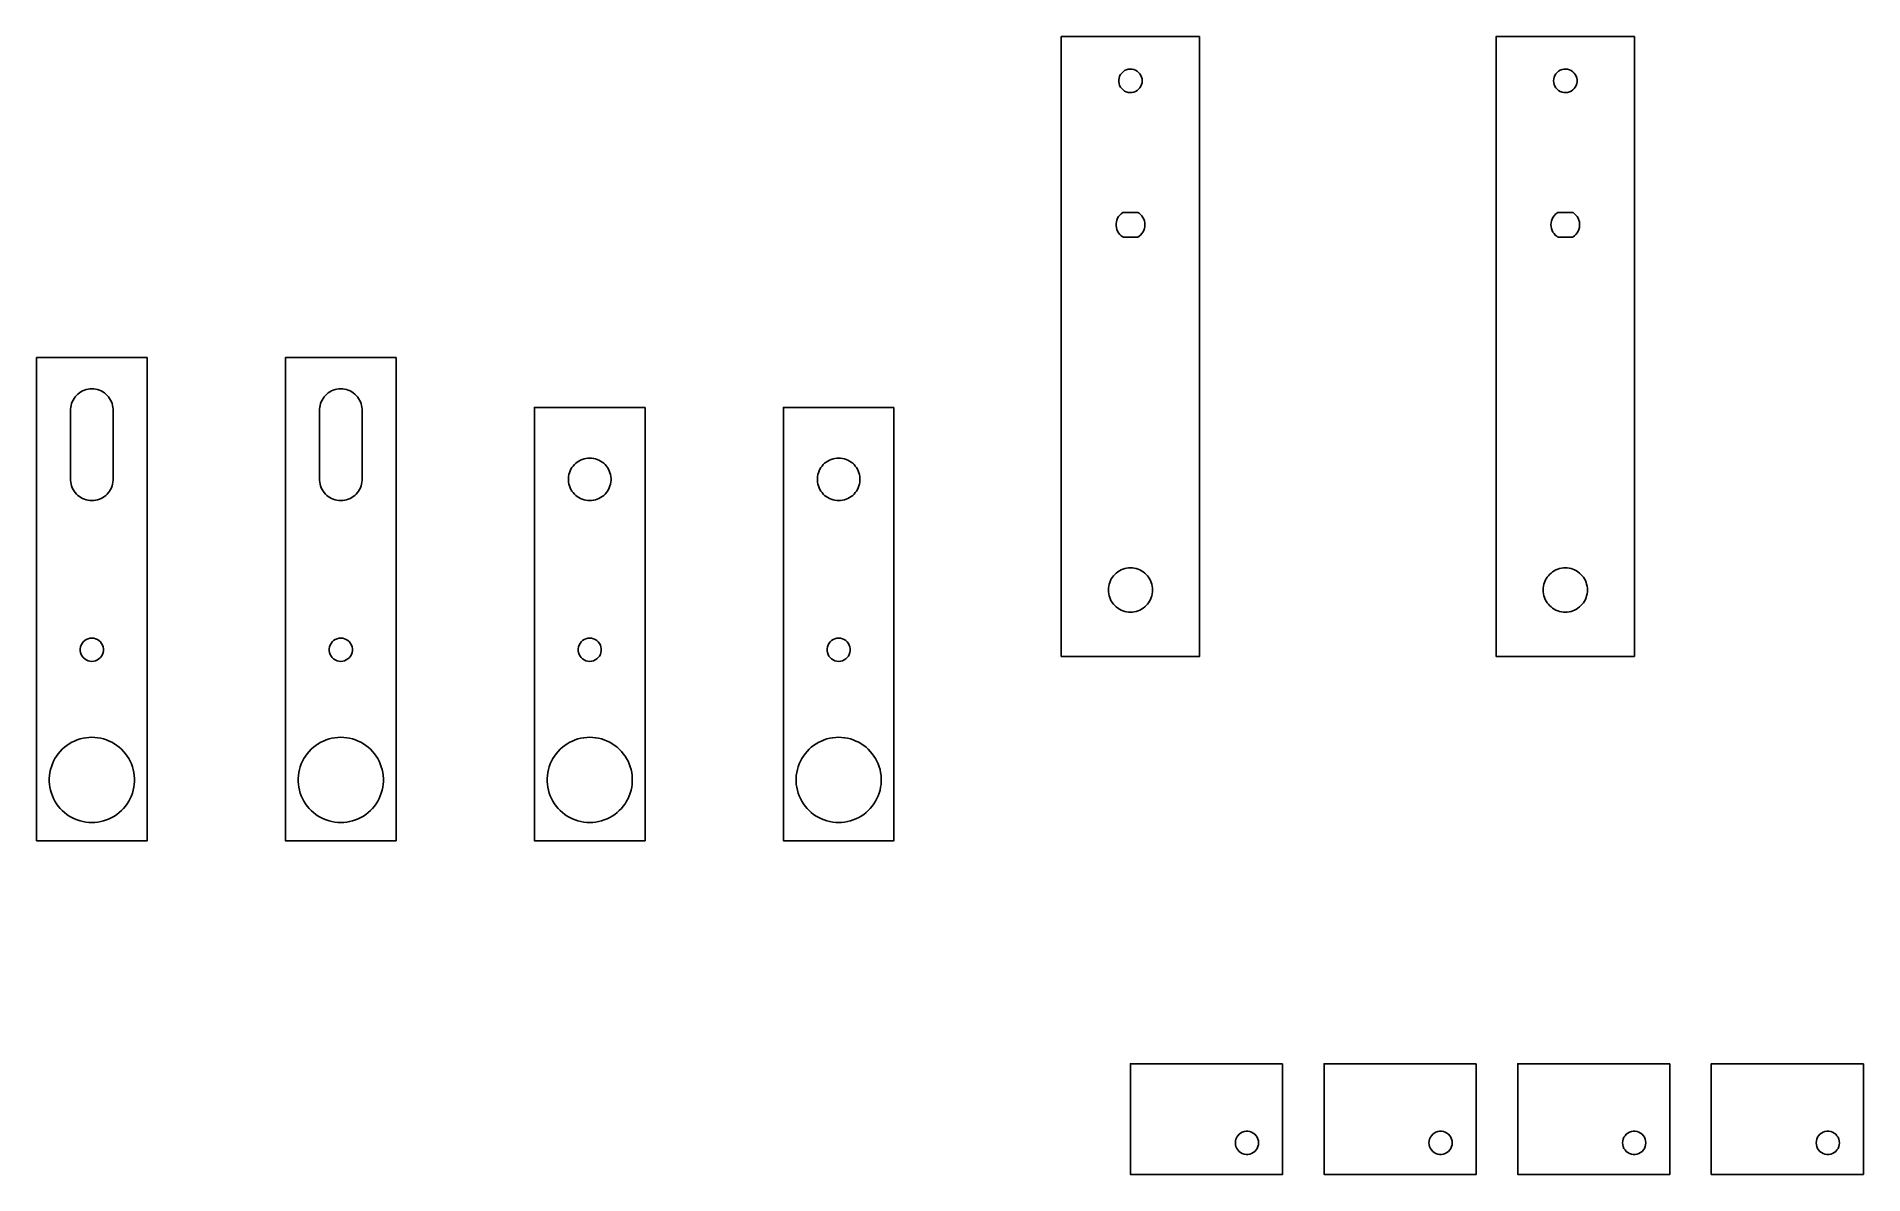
# Model space of a CAD drawing. Extents: x -396 to 265, y -343 to 68.
import ezdxf

# ---------------------------------------------------------------- set-up
doc = ezdxf.new("R2010")
doc.units = 0
doc.layers.get('0').update_dxf_attribs({"linetype": 'CONTINUOUS'})

msp = doc.modelspace()

# ---------------------------------------------------------------- linework, layer by layer
for points in [[(25, 68), (-25, 68), (-25, -156), (25, -156)], [(182.2, 68), (132.2, 68), (132.2, -156), (182.2, -156)], [(-0.85011, 47.8359), (-1.50707, 48.0262), (-2.125, 48.3194), (-2.68789, 48.7079), (-3.18117, 49.1817), (-3.59206, 49.7285), (-3.90991, 50.3341), (-4.1265, 50.9829), (-4.23622, 51.658), (-4.23622, 52.342), (-4.1265, 53.0171), (-3.90991, 53.6659), (-3.59206, 54.2715), (-3.18117, 54.8183), (-2.68789, 55.2921), (-2.125, 55.6806), (-1.50707, 55.9738), (-0.85011, 56.1641), (-0.17113, 56.2466), (0.51228, 56.219), (1.18242, 56.0822), (1.82194, 55.8397), (2.41428, 55.4977), (2.94408, 55.0651), (3.39763, 54.5532), (3.76319, 53.9751), (4.03128, 53.3458), (4.19496, 52.6817), (4.25, 52), (4.19496, 51.3183), (4.03128, 50.6542), (3.76319, 50.0249), (3.39763, 49.4468), (2.94408, 48.9349), (2.41428, 48.5023), (1.82194, 48.1603), (1.18242, 47.9178), (0.51228, 47.781), (-0.17113, 47.7534)], [(156.688, 47.781), (156.018, 47.9178), (155.378, 48.1603), (154.786, 48.5023), (154.256, 48.9349), (153.802, 49.4468), (153.437, 50.0249), (153.169, 50.6542), (153.005, 51.3183), (152.95, 52), (153.005, 52.6817), (153.169, 53.3458), (153.437, 53.9751), (153.802, 54.5532), (154.256, 55.0651), (154.786, 55.4977), (155.378, 55.8397), (156.018, 56.0822), (156.688, 56.219), (157.371, 56.2466), (158.05, 56.1641), (158.707, 55.9738), (159.325, 55.6806), (159.888, 55.2921), (160.381, 54.8183), (160.792, 54.2715), (161.11, 53.6659), (161.327, 53.0171), (161.436, 52.342), (161.436, 51.658), (161.327, 50.9829), (161.11, 50.3341), (160.792, 49.7285), (160.381, 49.1817), (159.888, 48.7079), (159.325, 48.3194), (158.707, 48.0262), (158.05, 47.8359), (157.371, 47.7534)], [(-2.79803, -4.38304), (-3.35726, -3.97099), (-3.85659, -3.48808), (-4.2871, -2.94292), (-4.6411, -2.34525), (-4.91228, -1.70573), (-5.0958, -1.03577), (-5.18839, -0.34732), (-5.18839, 0.34732), (-5.0958, 1.03577), (-4.91228, 1.70573), (-4.6411, 2.34525), (-4.2871, 2.94292), (-3.85659, 3.48808), (-3.35726, 3.97099), (-2.79803, 4.38304), (-2.67584, 4.45), (2.67156, 4.45), (3.08453, 4.18636), (3.615, 3.73788), (4.08096, 3.2227), (4.47409, 2.65001), (4.78738, 2.03002), (5.01524, 1.37382), (5.1536, 0.69309), (5.2, 0), (5.1536, -0.69309), (5.01524, -1.37382), (4.78738, -2.03002), (4.47409, -2.65001), (4.08096, -3.2227), (3.615, -3.73788), (3.08453, -4.18636), (2.67156, -4.45), (-2.67584, -4.45)], [(154.115, -4.18636), (153.585, -3.73788), (153.119, -3.2227), (152.726, -2.65001), (152.413, -2.03002), (152.185, -1.37382), (152.046, -0.69309), (152, 0), (152.046, 0.69309), (152.185, 1.37382), (152.413, 2.03002), (152.726, 2.65001), (153.119, 3.2227), (153.585, 3.73788), (154.115, 4.18636), (154.528, 4.45), (159.876, 4.45), (159.998, 4.38304), (160.557, 3.97099), (161.057, 3.48808), (161.487, 2.94292), (161.841, 2.34525), (162.112, 1.70573), (162.296, 1.03577), (162.388, 0.34732), (162.388, -0.34732), (162.296, -1.03577), (162.112, -1.70573), (161.841, -2.34525), (161.487, -2.94292), (161.057, -3.48808), (160.557, -3.97099), (159.998, -4.38304), (159.876, -4.45), (154.528, -4.45)], [(-355.5, -48), (-395.5, -48), (-395.5, -222.635), (-355.5, -222.635)], [(-265.5, -48), (-305.5, -48), (-305.5, -222.635), (-265.5, -222.635)], [(-376.19, -99.669), (-376.875, -99.5763), (-377.548, -99.4225), (-378.206, -99.209), (-378.841, -98.9375), (-379.449, -98.6101), (-380.026, -98.2294), (-380.566, -97.7987), (-381.066, -97.3212), (-381.52, -96.8009), (-381.926, -96.2419), (-382.281, -95.6488), (-382.58, -95.0263), (-382.823, -94.3794), (-383.007, -93.7134), (-383.13, -93.0336), (-383.192, -92.3455), (-383.192, -66.6545), (-383.13, -65.9664), (-383.007, -65.2866), (-382.823, -64.6206), (-382.58, -63.9737), (-382.281, -63.3512), (-381.926, -62.7581), (-381.52, -62.1991), (-381.066, -61.6788), (-380.566, -61.2013), (-380.026, -60.7706), (-379.449, -60.3899), (-378.841, -60.0625), (-378.206, -59.791), (-377.548, -59.5775), (-376.875, -59.4237), (-376.19, -59.331), (-375.5, -59.3), (-374.81, -59.331), (-374.125, -59.4237), (-373.452, -59.5775), (-372.794, -59.791), (-372.159, -60.0625), (-371.551, -60.3899), (-370.974, -60.7706), (-370.434, -61.2013), (-369.934, -61.6788), (-369.48, -62.1991), (-369.074, -62.7581), (-368.719, -63.3512), (-368.42, -63.9737), (-368.177, -64.6206), (-367.993, -65.2866), (-367.87, -65.9664), (-367.808, -66.6545), (-367.808, -92.3455), (-367.87, -93.0336), (-367.993, -93.7134), (-368.177, -94.3794), (-368.42, -95.0263), (-368.719, -95.6488), (-369.074, -96.2419), (-369.48, -96.8009), (-369.934, -97.3212), (-370.434, -97.7987), (-370.974, -98.2294), (-371.551, -98.6101), (-372.159, -98.9375), (-372.794, -99.209), (-373.452, -99.4225), (-374.125, -99.5763), (-374.81, -99.669), (-375.5, -99.7)], [(-286.19, -99.669), (-286.875, -99.5763), (-287.548, -99.4225), (-288.206, -99.209), (-288.841, -98.9375), (-289.449, -98.6101), (-290.026, -98.2294), (-290.566, -97.7987), (-291.066, -97.3212), (-291.52, -96.8009), (-291.926, -96.2419), (-292.281, -95.6488), (-292.58, -95.0263), (-292.823, -94.3794), (-293.007, -93.7134), (-293.13, -93.0336), (-293.192, -92.3455), (-293.192, -66.6545), (-293.13, -65.9664), (-293.007, -65.2866), (-292.823, -64.6206), (-292.58, -63.9737), (-292.281, -63.3512), (-291.926, -62.7581), (-291.52, -62.1991), (-291.066, -61.6788), (-290.566, -61.2013), (-290.026, -60.7706), (-289.449, -60.3899), (-288.841, -60.0625), (-288.206, -59.791), (-287.548, -59.5775), (-286.875, -59.4237), (-286.19, -59.331), (-285.5, -59.3), (-284.81, -59.331), (-284.125, -59.4237), (-283.452, -59.5775), (-282.794, -59.791), (-282.159, -60.0625), (-281.551, -60.3899), (-280.974, -60.7706), (-280.434, -61.2013), (-279.934, -61.6788), (-279.48, -62.1991), (-279.074, -62.7581), (-278.719, -63.3512), (-278.42, -63.9737), (-278.177, -64.6206), (-277.993, -65.2866), (-277.87, -65.9664), (-277.808, -66.6545), (-277.808, -92.3455), (-277.87, -93.0336), (-277.993, -93.7134), (-278.177, -94.3794), (-278.42, -95.0263), (-278.719, -95.6488), (-279.074, -96.2419), (-279.48, -96.8009), (-279.934, -97.3212), (-280.434, -97.7987), (-280.974, -98.2294), (-281.551, -98.6101), (-282.159, -98.9375), (-282.794, -99.209), (-283.452, -99.4225), (-284.125, -99.5763), (-284.81, -99.669), (-285.5, -99.7)], [(-175.5, -66), (-215.5, -66), (-215.5, -222.635), (-175.5, -222.635)], [(-85.5, -66), (-125.5, -66), (-125.5, -222.635), (-85.5, -222.635)], [(-196.19, -99.669), (-196.875, -99.5763), (-197.548, -99.4225), (-198.206, -99.209), (-198.841, -98.9375), (-199.449, -98.6101), (-200.026, -98.2294), (-200.566, -97.7987), (-201.066, -97.3212), (-201.52, -96.8009), (-201.926, -96.2419), (-202.281, -95.6488), (-202.58, -95.0263), (-202.823, -94.3794), (-203.007, -93.7134), (-203.13, -93.0336), (-203.192, -92.3455), (-203.192, -91.6545), (-203.13, -90.9664), (-203.007, -90.2866), (-202.823, -89.6206), (-202.58, -88.9737), (-202.281, -88.3512), (-201.926, -87.7581), (-201.52, -87.1991), (-201.066, -86.6788), (-200.566, -86.2013), (-200.026, -85.7706), (-199.449, -85.3899), (-198.841, -85.0625), (-198.206, -84.791), (-197.548, -84.5775), (-196.875, -84.4237), (-196.19, -84.331), (-195.5, -84.3), (-194.81, -84.331), (-194.125, -84.4237), (-193.452, -84.5775), (-192.794, -84.791), (-192.159, -85.0625), (-191.551, -85.3899), (-190.974, -85.7706), (-190.434, -86.2013), (-189.934, -86.6788), (-189.48, -87.1991), (-189.074, -87.7581), (-188.719, -88.3512), (-188.42, -88.9737), (-188.177, -89.6206), (-187.993, -90.2866), (-187.87, -90.9664), (-187.808, -91.6545), (-187.808, -92.3455), (-187.87, -93.0336), (-187.993, -93.7134), (-188.177, -94.3794), (-188.42, -95.0263), (-188.719, -95.6488), (-189.074, -96.2419), (-189.48, -96.8009), (-189.934, -97.3212), (-190.434, -97.7987), (-190.974, -98.2294), (-191.551, -98.6101), (-192.159, -98.9375), (-192.794, -99.209), (-193.452, -99.4225), (-194.125, -99.5763), (-194.81, -99.669), (-195.5, -99.7)], [(-106.19, -99.669), (-106.875, -99.5763), (-107.548, -99.4225), (-108.206, -99.209), (-108.841, -98.9375), (-109.449, -98.6101), (-110.026, -98.2294), (-110.566, -97.7987), (-111.066, -97.3212), (-111.52, -96.8009), (-111.926, -96.2419), (-112.281, -95.6488), (-112.58, -95.0263), (-112.823, -94.3794), (-113.007, -93.7134), (-113.13, -93.0336), (-113.192, -92.3455), (-113.192, -91.6545), (-113.13, -90.9664), (-113.007, -90.2866), (-112.823, -89.6206), (-112.58, -88.9737), (-112.281, -88.3512), (-111.926, -87.7581), (-111.52, -87.1991), (-111.066, -86.6788), (-110.566, -86.2013), (-110.026, -85.7706), (-109.449, -85.3899), (-108.841, -85.0625), (-108.206, -84.791), (-107.548, -84.5775), (-106.875, -84.4237), (-106.19, -84.331), (-105.5, -84.3), (-104.81, -84.331), (-104.125, -84.4237), (-103.452, -84.5775), (-102.794, -84.791), (-102.159, -85.0625), (-101.551, -85.3899), (-100.974, -85.7706), (-100.434, -86.2013), (-99.9345, -86.6788), (-99.4799, -87.1991), (-99.0738, -87.7581), (-98.7194, -88.3512), (-98.4196, -88.9737), (-98.1769, -89.6206), (-97.9931, -90.2866), (-97.8697, -90.9664), (-97.8078, -91.6545), (-97.8078, -92.3455), (-97.8697, -93.0336), (-97.9931, -93.7134), (-98.1769, -94.3794), (-98.4196, -95.0263), (-98.7194, -95.6488), (-99.0738, -96.2419), (-99.4799, -96.8009), (-99.9345, -97.3212), (-100.434, -97.7987), (-100.974, -98.2294), (-101.551, -98.6101), (-102.159, -98.9375), (-102.794, -99.209), (-103.452, -99.4225), (-104.125, -99.5763), (-104.81, -99.669), (-105.5, -99.7)], [(-0.69725, -139.97), (-1.38919, -139.878), (-2.07055, -139.727), (-2.73616, -139.518), (-3.38095, -139.25), (-4, -138.928), (-4.58861, -138.553), (-5.1423, -138.128), (-5.65685, -137.657), (-6.12836, -137.142), (-6.55322, -136.589), (-6.9282, -136), (-7.25046, -135.381), (-7.51754, -134.736), (-7.72741, -134.071), (-7.87846, -133.389), (-7.96956, -132.697), (-8, -132), (-7.96956, -131.303), (-7.87846, -130.611), (-7.72741, -129.929), (-7.51754, -129.264), (-7.25046, -128.619), (-6.9282, -128), (-6.55322, -127.411), (-6.12836, -126.858), (-5.65685, -126.343), (-5.1423, -125.872), (-4.58861, -125.447), (-4, -125.072), (-3.38095, -124.75), (-2.73616, -124.482), (-2.07055, -124.273), (-1.38919, -124.122), (-0.69725, -124.03), (0, -124), (0.69725, -124.03), (1.38919, -124.122), (2.07055, -124.273), (2.73616, -124.482), (3.38095, -124.75), (4, -125.072), (4.58861, -125.447), (5.1423, -125.872), (5.65685, -126.343), (6.12836, -126.858), (6.55322, -127.411), (6.9282, -128), (7.25046, -128.619), (7.51754, -129.264), (7.72741, -129.929), (7.87846, -130.611), (7.96956, -131.303), (8, -132), (7.96956, -132.697), (7.87846, -133.389), (7.72741, -134.071), (7.51754, -134.736), (7.25046, -135.381), (6.9282, -136), (6.55322, -136.589), (6.12836, -137.142), (5.65685, -137.657), (5.1423, -138.128), (4.58861, -138.553), (4, -138.928), (3.38095, -139.25), (2.73616, -139.518), (2.07055, -139.727), (1.38919, -139.878), (0.69725, -139.97), (0, -140)], [(156.503, -139.97), (155.811, -139.878), (155.129, -139.727), (154.464, -139.518), (153.819, -139.25), (153.2, -138.928), (152.611, -138.553), (152.058, -138.128), (151.543, -137.657), (151.072, -137.142), (150.647, -136.589), (150.272, -136), (149.95, -135.381), (149.682, -134.736), (149.473, -134.071), (149.322, -133.389), (149.23, -132.697), (149.2, -132), (149.23, -131.303), (149.322, -130.611), (149.473, -129.929), (149.682, -129.264), (149.95, -128.619), (150.272, -128), (150.647, -127.411), (151.072, -126.858), (151.543, -126.343), (152.058, -125.872), (152.611, -125.447), (153.2, -125.072), (153.819, -124.75), (154.464, -124.482), (155.129, -124.273), (155.811, -124.122), (156.503, -124.03), (157.2, -124), (157.897, -124.03), (158.589, -124.122), (159.271, -124.273), (159.936, -124.482), (160.581, -124.75), (161.2, -125.072), (161.789, -125.447), (162.342, -125.872), (162.857, -126.343), (163.328, -126.858), (163.753, -127.411), (164.128, -128), (164.45, -128.619), (164.718, -129.264), (164.927, -129.929), (165.078, -130.611), (165.17, -131.303), (165.2, -132), (165.17, -132.697), (165.078, -133.389), (164.927, -134.071), (164.718, -134.736), (164.45, -135.381), (164.128, -136), (163.753, -136.589), (163.328, -137.142), (162.857, -137.657), (162.342, -138.128), (161.789, -138.553), (161.2, -138.928), (160.581, -139.25), (159.936, -139.518), (159.271, -139.727), (158.589, -139.878), (157.897, -139.97), (157.2, -140)], [(-376.191, -157.739), (-376.864, -157.568), (-377.499, -157.29), (-378.08, -156.91), (-378.59, -156.441), (-379.016, -155.893), (-379.346, -155.283), (-379.571, -154.627), (-379.686, -153.943), (-379.686, -153.249), (-379.571, -152.565), (-379.346, -151.909), (-379.016, -151.299), (-378.59, -150.751), (-378.08, -150.282), (-377.499, -149.902), (-376.864, -149.624), (-376.191, -149.453), (-375.5, -149.396), (-374.809, -149.453), (-374.136, -149.624), (-373.501, -149.902), (-372.92, -150.282), (-372.41, -150.751), (-371.984, -151.299), (-371.654, -151.909), (-371.429, -152.565), (-371.314, -153.249), (-371.314, -153.943), (-371.429, -154.627), (-371.654, -155.283), (-371.984, -155.893), (-372.41, -156.441), (-372.92, -156.91), (-373.501, -157.29), (-374.136, -157.568), (-374.809, -157.739), (-375.5, -157.796)], [(-286.191, -157.739), (-286.864, -157.568), (-287.499, -157.29), (-288.08, -156.91), (-288.59, -156.441), (-289.016, -155.893), (-289.346, -155.283), (-289.571, -154.627), (-289.686, -153.943), (-289.686, -153.249), (-289.571, -152.565), (-289.346, -151.909), (-289.016, -151.299), (-288.59, -150.751), (-288.08, -150.282), (-287.499, -149.902), (-286.864, -149.624), (-286.191, -149.453), (-285.5, -149.396), (-284.809, -149.453), (-284.136, -149.624), (-283.501, -149.902), (-282.92, -150.282), (-282.41, -150.751), (-281.984, -151.299), (-281.654, -151.909), (-281.429, -152.565), (-281.314, -153.249), (-281.314, -153.943), (-281.429, -154.627), (-281.654, -155.283), (-281.984, -155.893), (-282.41, -156.441), (-282.92, -156.91), (-283.501, -157.29), (-284.136, -157.568), (-284.809, -157.739), (-285.5, -157.796)], [(-196.191, -157.739), (-196.864, -157.568), (-197.499, -157.29), (-198.08, -156.91), (-198.59, -156.441), (-199.016, -155.893), (-199.346, -155.283), (-199.571, -154.627), (-199.686, -153.943), (-199.686, -153.249), (-199.571, -152.565), (-199.346, -151.909), (-199.016, -151.299), (-198.59, -150.751), (-198.08, -150.282), (-197.499, -149.902), (-196.864, -149.624), (-196.191, -149.453), (-195.5, -149.396), (-194.809, -149.453), (-194.136, -149.624), (-193.501, -149.902), (-192.92, -150.282), (-192.41, -150.751), (-191.984, -151.299), (-191.654, -151.909), (-191.429, -152.565), (-191.314, -153.249), (-191.314, -153.943), (-191.429, -154.627), (-191.654, -155.283), (-191.984, -155.893), (-192.41, -156.441), (-192.92, -156.91), (-193.501, -157.29), (-194.136, -157.568), (-194.809, -157.739), (-195.5, -157.796)], [(-106.191, -157.739), (-106.864, -157.568), (-107.499, -157.29), (-108.08, -156.91), (-108.59, -156.441), (-109.016, -155.893), (-109.346, -155.283), (-109.571, -154.627), (-109.686, -153.943), (-109.686, -153.249), (-109.571, -152.565), (-109.346, -151.909), (-109.016, -151.299), (-108.59, -150.751), (-108.08, -150.282), (-107.499, -149.902), (-106.864, -149.624), (-106.191, -149.453), (-105.5, -149.396), (-104.809, -149.453), (-104.136, -149.624), (-103.501, -149.902), (-102.92, -150.282), (-102.41, -150.751), (-101.984, -151.299), (-101.654, -151.909), (-101.429, -152.565), (-101.314, -153.249), (-101.314, -153.943), (-101.429, -154.627), (-101.654, -155.283), (-101.984, -155.893), (-102.41, -156.441), (-102.92, -156.91), (-103.501, -157.29), (-104.136, -157.568), (-104.809, -157.739), (-105.5, -157.796)], [(-376.574, -215.998), (-377.643, -215.885), (-378.702, -215.698), (-379.745, -215.438), (-380.767, -215.106), (-381.764, -214.704), (-382.73, -214.232), (-383.661, -213.695), (-384.552, -213.094), (-385.399, -212.432), (-386.198, -211.713), (-386.944, -210.94), (-387.635, -210.116), (-388.267, -209.247), (-388.837, -208.335), (-389.341, -207.386), (-389.779, -206.404), (-390.146, -205.394), (-390.443, -204.361), (-390.666, -203.309), (-390.816, -202.245), (-390.891, -201.172), (-390.891, -200.098), (-390.816, -199.025), (-390.666, -197.961), (-390.443, -196.909), (-390.146, -195.876), (-389.779, -194.866), (-389.341, -193.884), (-388.837, -192.935), (-388.267, -192.023), (-387.635, -191.154), (-386.944, -190.33), (-386.198, -189.557), (-385.399, -188.838), (-384.552, -188.176), (-383.661, -187.575), (-382.73, -187.038), (-381.764, -186.566), (-380.767, -186.164), (-379.745, -185.832), (-378.702, -185.572), (-377.643, -185.385), (-376.574, -185.273), (-375.5, -185.235), (-374.426, -185.273), (-373.357, -185.385), (-372.298, -185.572), (-371.255, -185.832), (-370.233, -186.164), (-369.236, -186.566), (-368.27, -187.038), (-367.339, -187.575), (-366.448, -188.176), (-365.601, -188.838), (-364.802, -189.557), (-364.056, -190.33), (-363.365, -191.154), (-362.733, -192.023), (-362.163, -192.935), (-361.659, -193.884), (-361.221, -194.866), (-360.854, -195.876), (-360.557, -196.909), (-360.334, -197.961), (-360.184, -199.025), (-360.109, -200.098), (-360.109, -201.172), (-360.184, -202.245), (-360.334, -203.309), (-360.557, -204.361), (-360.854, -205.394), (-361.221, -206.404), (-361.659, -207.386), (-362.163, -208.335), (-362.733, -209.247), (-363.365, -210.116), (-364.056, -210.94), (-364.802, -211.713), (-365.601, -212.432), (-366.448, -213.094), (-367.339, -213.695), (-368.27, -214.232), (-369.236, -214.704), (-370.233, -215.106), (-371.255, -215.438), (-372.298, -215.698), (-373.357, -215.885), (-374.426, -215.998), (-375.5, -216.035)], [(-286.574, -215.998), (-287.643, -215.885), (-288.702, -215.698), (-289.745, -215.438), (-290.767, -215.106), (-291.764, -214.704), (-292.73, -214.232), (-293.661, -213.695), (-294.552, -213.094), (-295.399, -212.432), (-296.198, -211.713), (-296.944, -210.94), (-297.635, -210.116), (-298.267, -209.247), (-298.837, -208.335), (-299.341, -207.386), (-299.779, -206.404), (-300.146, -205.394), (-300.443, -204.361), (-300.666, -203.309), (-300.816, -202.245), (-300.891, -201.172), (-300.891, -200.098), (-300.816, -199.025), (-300.666, -197.961), (-300.443, -196.909), (-300.146, -195.876), (-299.779, -194.866), (-299.341, -193.884), (-298.837, -192.935), (-298.267, -192.023), (-297.635, -191.154), (-296.944, -190.33), (-296.198, -189.557), (-295.399, -188.838), (-294.552, -188.176), (-293.661, -187.575), (-292.73, -187.038), (-291.764, -186.566), (-290.767, -186.164), (-289.745, -185.832), (-288.702, -185.572), (-287.643, -185.385), (-286.574, -185.273), (-285.5, -185.235), (-284.426, -185.273), (-283.357, -185.385), (-282.298, -185.572), (-281.255, -185.832), (-280.233, -186.164), (-279.236, -186.566), (-278.27, -187.038), (-277.339, -187.575), (-276.448, -188.176), (-275.601, -188.838), (-274.802, -189.557), (-274.056, -190.33), (-273.365, -191.154), (-272.733, -192.023), (-272.163, -192.935), (-271.659, -193.884), (-271.221, -194.866), (-270.854, -195.876), (-270.557, -196.909), (-270.334, -197.961), (-270.184, -199.025), (-270.109, -200.098), (-270.109, -201.172), (-270.184, -202.245), (-270.334, -203.309), (-270.557, -204.361), (-270.854, -205.394), (-271.221, -206.404), (-271.659, -207.386), (-272.163, -208.335), (-272.733, -209.247), (-273.365, -210.116), (-274.056, -210.94), (-274.802, -211.713), (-275.601, -212.432), (-276.448, -213.094), (-277.339, -213.695), (-278.27, -214.232), (-279.236, -214.704), (-280.233, -215.106), (-281.255, -215.438), (-282.298, -215.698), (-283.357, -215.885), (-284.426, -215.998), (-285.5, -216.035)], [(-196.574, -215.998), (-197.643, -215.885), (-198.702, -215.698), (-199.745, -215.438), (-200.767, -215.106), (-201.764, -214.704), (-202.73, -214.232), (-203.661, -213.695), (-204.552, -213.094), (-205.399, -212.432), (-206.198, -211.713), (-206.944, -210.94), (-207.635, -210.116), (-208.267, -209.247), (-208.837, -208.335), (-209.341, -207.386), (-209.779, -206.404), (-210.146, -205.394), (-210.443, -204.361), (-210.666, -203.309), (-210.816, -202.245), (-210.891, -201.172), (-210.891, -200.098), (-210.816, -199.025), (-210.666, -197.961), (-210.443, -196.909), (-210.146, -195.876), (-209.779, -194.866), (-209.341, -193.884), (-208.837, -192.935), (-208.267, -192.023), (-207.635, -191.154), (-206.944, -190.33), (-206.198, -189.557), (-205.399, -188.838), (-204.552, -188.176), (-203.661, -187.575), (-202.73, -187.038), (-201.764, -186.566), (-200.767, -186.164), (-199.745, -185.832), (-198.702, -185.572), (-197.643, -185.385), (-196.574, -185.273), (-195.5, -185.235), (-194.426, -185.273), (-193.357, -185.385), (-192.298, -185.572), (-191.255, -185.832), (-190.233, -186.164), (-189.236, -186.566), (-188.27, -187.038), (-187.339, -187.575), (-186.448, -188.176), (-185.601, -188.838), (-184.802, -189.557), (-184.056, -190.33), (-183.365, -191.154), (-182.733, -192.023), (-182.163, -192.935), (-181.659, -193.884), (-181.221, -194.866), (-180.854, -195.876), (-180.557, -196.909), (-180.334, -197.961), (-180.184, -199.025), (-180.109, -200.098), (-180.109, -201.172), (-180.184, -202.245), (-180.334, -203.309), (-180.557, -204.361), (-180.854, -205.394), (-181.221, -206.404), (-181.659, -207.386), (-182.163, -208.335), (-182.733, -209.247), (-183.365, -210.116), (-184.056, -210.94), (-184.802, -211.713), (-185.601, -212.432), (-186.448, -213.094), (-187.339, -213.695), (-188.27, -214.232), (-189.236, -214.704), (-190.233, -215.106), (-191.255, -215.438), (-192.298, -215.698), (-193.357, -215.885), (-194.426, -215.998), (-195.5, -216.035)], [(-106.574, -215.998), (-107.643, -215.885), (-108.702, -215.698), (-109.745, -215.438), (-110.767, -215.106), (-111.764, -214.704), (-112.73, -214.232), (-113.661, -213.695), (-114.552, -213.094), (-115.399, -212.432), (-116.198, -211.713), (-116.944, -210.94), (-117.635, -210.116), (-118.267, -209.247), (-118.837, -208.335), (-119.341, -207.386), (-119.779, -206.404), (-120.146, -205.394), (-120.443, -204.361), (-120.666, -203.309), (-120.816, -202.245), (-120.891, -201.172), (-120.891, -200.098), (-120.816, -199.025), (-120.666, -197.961), (-120.443, -196.909), (-120.146, -195.876), (-119.779, -194.866), (-119.341, -193.884), (-118.837, -192.935), (-118.267, -192.023), (-117.635, -191.154), (-116.944, -190.33), (-116.198, -189.557), (-115.399, -188.838), (-114.552, -188.176), (-113.661, -187.575), (-112.73, -187.038), (-111.764, -186.566), (-110.767, -186.164), (-109.745, -185.832), (-108.702, -185.572), (-107.643, -185.385), (-106.574, -185.273), (-105.5, -185.235), (-104.426, -185.273), (-103.357, -185.385), (-102.298, -185.572), (-101.255, -185.832), (-100.233, -186.164), (-99.2363, -186.566), (-98.2701, -187.038), (-97.3392, -187.575), (-96.4481, -188.176), (-95.6011, -188.838), (-94.8023, -189.557), (-94.0556, -190.33), (-93.3646, -191.154), (-92.7328, -192.023), (-92.1632, -192.935), (-91.6586, -193.884), (-91.2214, -194.866), (-90.8537, -195.876), (-90.5574, -196.909), (-90.334, -197.961), (-90.1844, -199.025), (-90.1094, -200.098), (-90.1094, -201.172), (-90.1844, -202.245), (-90.334, -203.309), (-90.5574, -204.361), (-90.8537, -205.394), (-91.2214, -206.404), (-91.6586, -207.386), (-92.1632, -208.335), (-92.7328, -209.247), (-93.3646, -210.116), (-94.0556, -210.94), (-94.8023, -211.713), (-95.6011, -212.432), (-96.4481, -213.094), (-97.3392, -213.695), (-98.2701, -214.232), (-99.2363, -214.704), (-100.233, -215.106), (-101.255, -215.438), (-102.298, -215.698), (-103.357, -215.885), (-104.426, -215.998), (-105.5, -216.035)], [(55, -303.2), (0, -303.2), (0, -343.2), (55, -343.2)], [(125, -303.2), (70, -303.2), (70, -343.2), (125, -343.2)], [(195, -303.2), (140, -303.2), (140, -343.2), (195, -343.2)], [(265, -303.2), (210, -303.2), (210, -343.2), (265, -343.2)], [(41.0815, -335.856), (40.4254, -335.631), (39.8153, -335.301), (39.2679, -334.875), (38.7981, -334.364), (38.4187, -333.784), (38.1401, -333.148), (37.9698, -332.476), (37.9125, -331.785), (37.9698, -331.093), (38.1401, -330.421), (38.4187, -329.786), (38.7981, -329.205), (39.2679, -328.695), (39.8153, -328.268), (40.4254, -327.938), (41.0815, -327.713), (41.7657, -327.599), (42.4593, -327.599), (43.1435, -327.713), (43.7996, -327.938), (44.4097, -328.268), (44.9571, -328.695), (45.4269, -329.205), (45.8063, -329.786), (46.0849, -330.421), (46.2552, -331.093), (46.3125, -331.785), (46.2552, -332.476), (46.0849, -333.148), (45.8063, -333.784), (45.4269, -334.364), (44.9571, -334.875), (44.4097, -335.301), (43.7996, -335.631), (43.1435, -335.856), (42.4593, -335.97), (41.7657, -335.97)], [(111.081, -335.856), (110.425, -335.631), (109.815, -335.301), (109.268, -334.875), (108.798, -334.364), (108.419, -333.784), (108.14, -333.148), (107.97, -332.476), (107.912, -331.785), (107.97, -331.093), (108.14, -330.421), (108.419, -329.786), (108.798, -329.205), (109.268, -328.695), (109.815, -328.268), (110.425, -327.938), (111.081, -327.713), (111.766, -327.599), (112.459, -327.599), (113.144, -327.713), (113.8, -327.938), (114.41, -328.268), (114.957, -328.695), (115.427, -329.205), (115.806, -329.786), (116.085, -330.421), (116.255, -331.093), (116.312, -331.785), (116.255, -332.476), (116.085, -333.148), (115.806, -333.784), (115.427, -334.364), (114.957, -334.875), (114.41, -335.301), (113.8, -335.631), (113.144, -335.856), (112.459, -335.97), (111.766, -335.97)], [(181.081, -335.856), (180.425, -335.631), (179.815, -335.301), (179.268, -334.875), (178.798, -334.364), (178.419, -333.784), (178.14, -333.148), (177.97, -332.476), (177.912, -331.785), (177.97, -331.093), (178.14, -330.421), (178.419, -329.786), (178.798, -329.205), (179.268, -328.695), (179.815, -328.268), (180.425, -327.938), (181.081, -327.713), (181.766, -327.599), (182.459, -327.599), (183.144, -327.713), (183.8, -327.938), (184.41, -328.268), (184.957, -328.695), (185.427, -329.205), (185.806, -329.786), (186.085, -330.421), (186.255, -331.093), (186.312, -331.785), (186.255, -332.476), (186.085, -333.148), (185.806, -333.784), (185.427, -334.364), (184.957, -334.875), (184.41, -335.301), (183.8, -335.631), (183.144, -335.856), (182.459, -335.97), (181.766, -335.97)], [(251.081, -335.856), (250.425, -335.631), (249.815, -335.301), (249.268, -334.875), (248.798, -334.364), (248.419, -333.784), (248.14, -333.148), (247.97, -332.476), (247.912, -331.785), (247.97, -331.093), (248.14, -330.421), (248.419, -329.786), (248.798, -329.205), (249.268, -328.695), (249.815, -328.268), (250.425, -327.938), (251.081, -327.713), (251.766, -327.599), (252.459, -327.599), (253.144, -327.713), (253.8, -327.938), (254.41, -328.268), (254.957, -328.695), (255.427, -329.205), (255.806, -329.786), (256.085, -330.421), (256.255, -331.093), (256.312, -331.785), (256.255, -332.476), (256.085, -333.148), (255.806, -333.784), (255.427, -334.364), (254.957, -334.875), (254.41, -335.301), (253.8, -335.631), (253.144, -335.856), (252.459, -335.97), (251.766, -335.97)]]:
    msp.add_lwpolyline(points, close=True)

doc.saveas('drawing.dxf')
